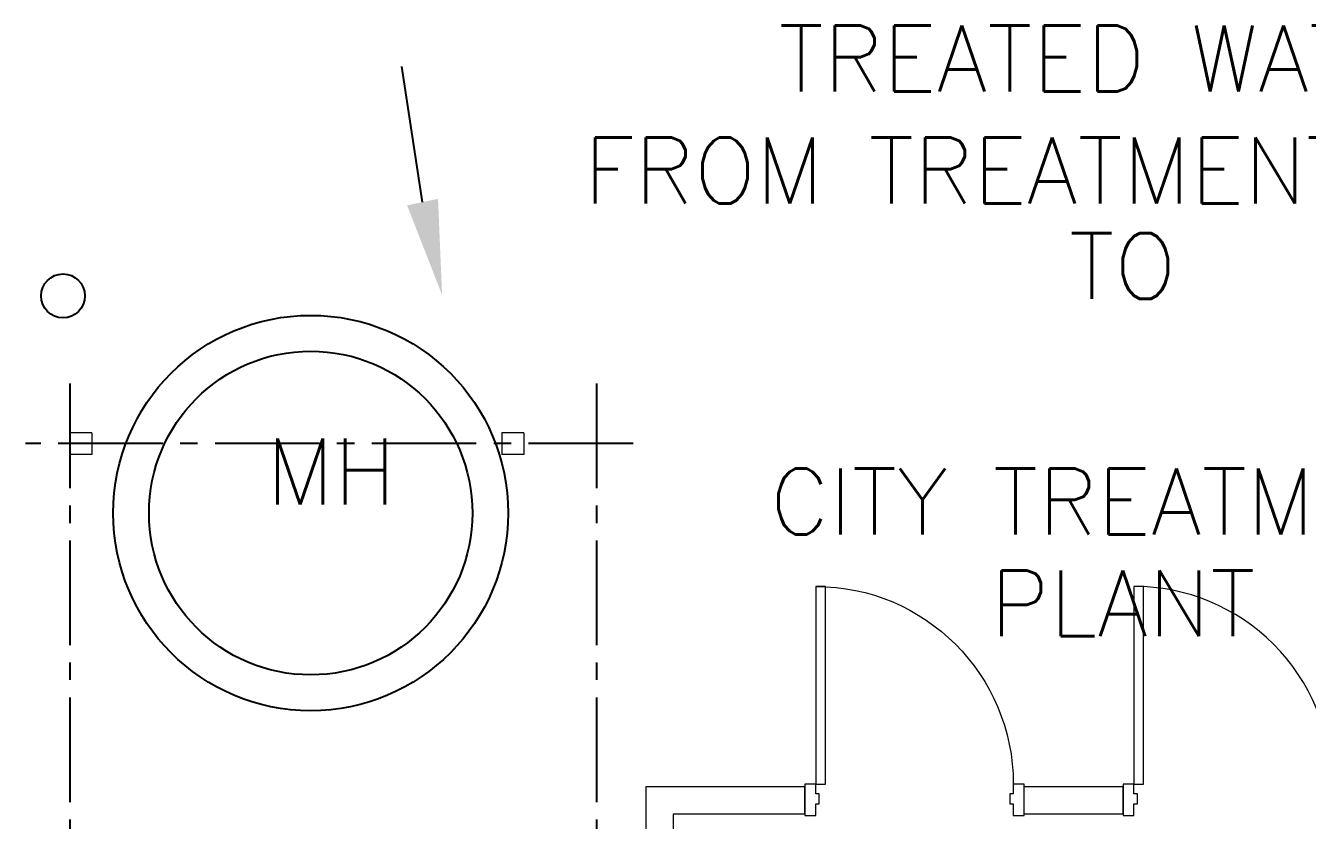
# Model space of a CAD drawing. Header units: inches. Extents: x -578 to 4567, y -980 to 6106.
# Drawn here: x 2846 to 3079.6, y 4422.9 to 4567.6 of the extents above; entities that cross this region are included whole.
import ezdxf
from ezdxf.enums import TextEntityAlignment as Align

# ---------------------------------------------------------------- set-up
doc = ezdxf.new("R2010")
doc.units = ezdxf.units.IN
doc.header["$LTSCALE"] = 25.4
doc.header["$MEASUREMENT"] = 0
doc.linetypes.add('CENTER2', pattern=[1.125, 0.75, -0.125, 0.125, -0.125])
doc.layers.get('0').update_dxf_attribs({"linetype": 'CONTINUOUS', "lineweight": 20})
for name, color, linetype in [('A-COL-GRID', 8, 'CENTER2'), ('A-CONC', 106, 'CONTINUOUS'), ('A-RAIL', 2, 'CONTINUOUS'), ('A-TEXT', 2, 'CONTINUOUS')]:
    doc.layers.add(name, color=color, linetype=linetype)
for name, color, linetype, lineweight in [('A-COLUMNS', 6, 'CONTINUOUS', 20), ('A-DOOR', 1, 'CONTINUOUS', 20), ('A-WALL-GWB', 2, 'CONTINUOUS', 0)]:
    doc.layers.add(name, color=color, linetype=linetype, lineweight=lineweight)
doc.styles.add('SIMPLEX', font='simplex')

# ---------------------------------------------------------------- blocks, each defined once
blk = doc.blocks.new('DOOR 72')
at = {"color": 0}
for p, q in [((-5.75, 2), (-5.75, 0)), ((0, 2), (-5.75, 2)), ((0, 0), (0, 2)), ((0, 0), (0, -1.75)), ((36, 0), (0, 0)), ((36, -1.75), (36, 0)), ((-5.75, 0), (-3.625, 0)), ((-3.625, 0), (-3.625, -0.625)), ((-3.625, -0.625), (-1.75, -0.625)), ((-1.75, 0), (0, 0)), ((-1.75, -0.625), (-1.75, 0)), ((0, -1.75), (36, -1.75)), ((-5.75, -72), (-3.625, -72)), ((-5.75, -74), (-5.75, -72)), ((-3.625, -71.375), (-1.75, -71.375)), ((-3.625, -72), (-3.625, -71.375)), ((-1.75, -71.375), (-1.75, -72)), ((-1.75, -72), (0, -72)), ((0, -72), (0, -70.25)), ((0, -70.25), (36, -70.25)), ((36, -72), (0, -72)), ((0, -72), (0, -74)), ((36, -70.25), (36, -72)), ((0, -74), (-5.75, -74))]:
    blk.add_line(p, q, dxfattribs=at)
at = {"color": 0, "lineweight": 15}
for centre, start, end in [((0, 0), 270, 0), ((0, -72), 0, 90)]:
    blk.add_arc(centre, 36, start, end, dxfattribs=at)
blk = doc.blocks.new('DOOR')
at = {"color": 0}
for p, q in [((-1.75, 0), (-1.75, 36)), ((-1.75, 36), (0, 36)), ((0, 36), (0, 0)), ((-38, -5.75), (-38, 0)), ((-38, 0), (-36, 0)), ((-36, 0), (-36, -1.75)), ((0, 0), (-1.75, 0)), ((0, -1.75), (0, 0)), ((0, 0), (2, 0)), ((2, 0), (2, -5.75)), ((-36, -1.75), (-35.375, -1.75)), ((-35.375, -1.75), (-35.375, -3.625)), ((-0.625, -1.75), (0, -1.75)), ((-0.625, -3.625), (-0.625, -1.75)), ((-36, -3.625), (-36, -5.75)), ((-35.375, -3.625), (-36, -3.625)), ((0, -3.625), (-0.625, -3.625)), ((0, -5.75), (0, -3.625)), ((-36, -5.75), (-38, -5.75)), ((2, -5.75), (0, -5.75))]:
    blk.add_line(p, q, dxfattribs=at)
at = {"color": 0, "lineweight": 15}
blk.add_arc((0, 0), 36, 90, 180, dxfattribs=at)

msp = doc.modelspace()

# ---------------------------------------------------------------- linework, layer by layer
at = {"layer": 'A-COL-GRID'}
for p, q in [((2854, 4502.435005), (2854, 4189.865806)), ((2950, 4502.435005), (2950, 4189.365806)), ((2956.685366, 4491.5), (2845.957565, 4491.5))]:
    msp.add_line(p, q, dxfattribs=at)
at = {"layer": 'A-COLUMNS'}
for p, q in [((2854, 4493.5), (2854, 4489.5)), ((2858, 4493.5), (2854, 4493.5)), ((2858, 4493.5), (2858, 4489.5)), ((2932.75, 4493.5), (2932.75, 4489.5)), ((2936.75, 4493.5), (2932.75, 4493.5)), ((2936.75, 4493.5), (2936.75, 4489.5)), ((2858, 4489.5), (2854, 4489.5)), ((2936.75, 4489.5), (2932.75, 4489.5))]:
    msp.add_line(p, q, dxfattribs=at)
at = {"layer": 'A-CONC'}
for radius in [36, 29.472642]:
    msp.add_circle((2897.921721, 4478.86137), radius, dxfattribs=at)
at = {"layer": 'A-RAIL'}
msp.add_circle((2852.777623, 4518.408817), 4, dxfattribs=at)
at = {"layer": 'A-TEXT'}
msp.add_line((2918.311466, 4535.490138), (2914.511096, 4560.190888), dxfattribs=at)
msp.add_solid([(2921.12967, 4536.08354), (2915.493262, 4534.896736), (2921.871877, 4518.580914)], dxfattribs=at)
at = {"layer": 'A-WALL-GWB'}
for p, q in [((2959, 4429), (2959, 4187)), ((2988, 4429), (2959, 4429)), ((2988, 4424), (2988, 4429)), ((3028, 4424), (3028, 4429)), ((3046, 4429), (3028, 4429)), ((3046, 4424), (3046, 4429)), ((2988, 4424), (2964, 4424)), ((2964, 4424), (2964, 4187)), ((3046, 4424), (3028, 4424))]:
    msp.add_line(p, q, dxfattribs=at)

# ---------------------------------------------------------------- block references
at = {"layer": 'A-DOOR', "xscale": -1}
msp.add_blockref('DOOR', (2990, 4429.5), dxfattribs=at)
at = {"layer": 'A-DOOR', "rotation": 89.99999999999999}
msp.add_blockref('DOOR 72', (3048, 4429.5), dxfattribs=at)

# ---------------------------------------------------------------- texts
at = {"layer": 'A-TEXT', "style": 'SIMPLEX'}
for s, p in [('TREATED WATER', (3045.950403, 4561.626459)), ('FROM TREATMENT PLANT', (3045.950403, 4541.23434)), ('TO', (3045.950403, 4523.854278)), ('MH', (2901.65921, 4486.410433)), ('CITY TREATMENT', (3045.950403, 4480.968824)), ('PLANT', (3045.950403, 4462.421646))]:
    msp.add_text(s, height=12, dxfattribs=at).set_placement(p, align=Align.MIDDLE)

doc.saveas('drawing.dxf')
